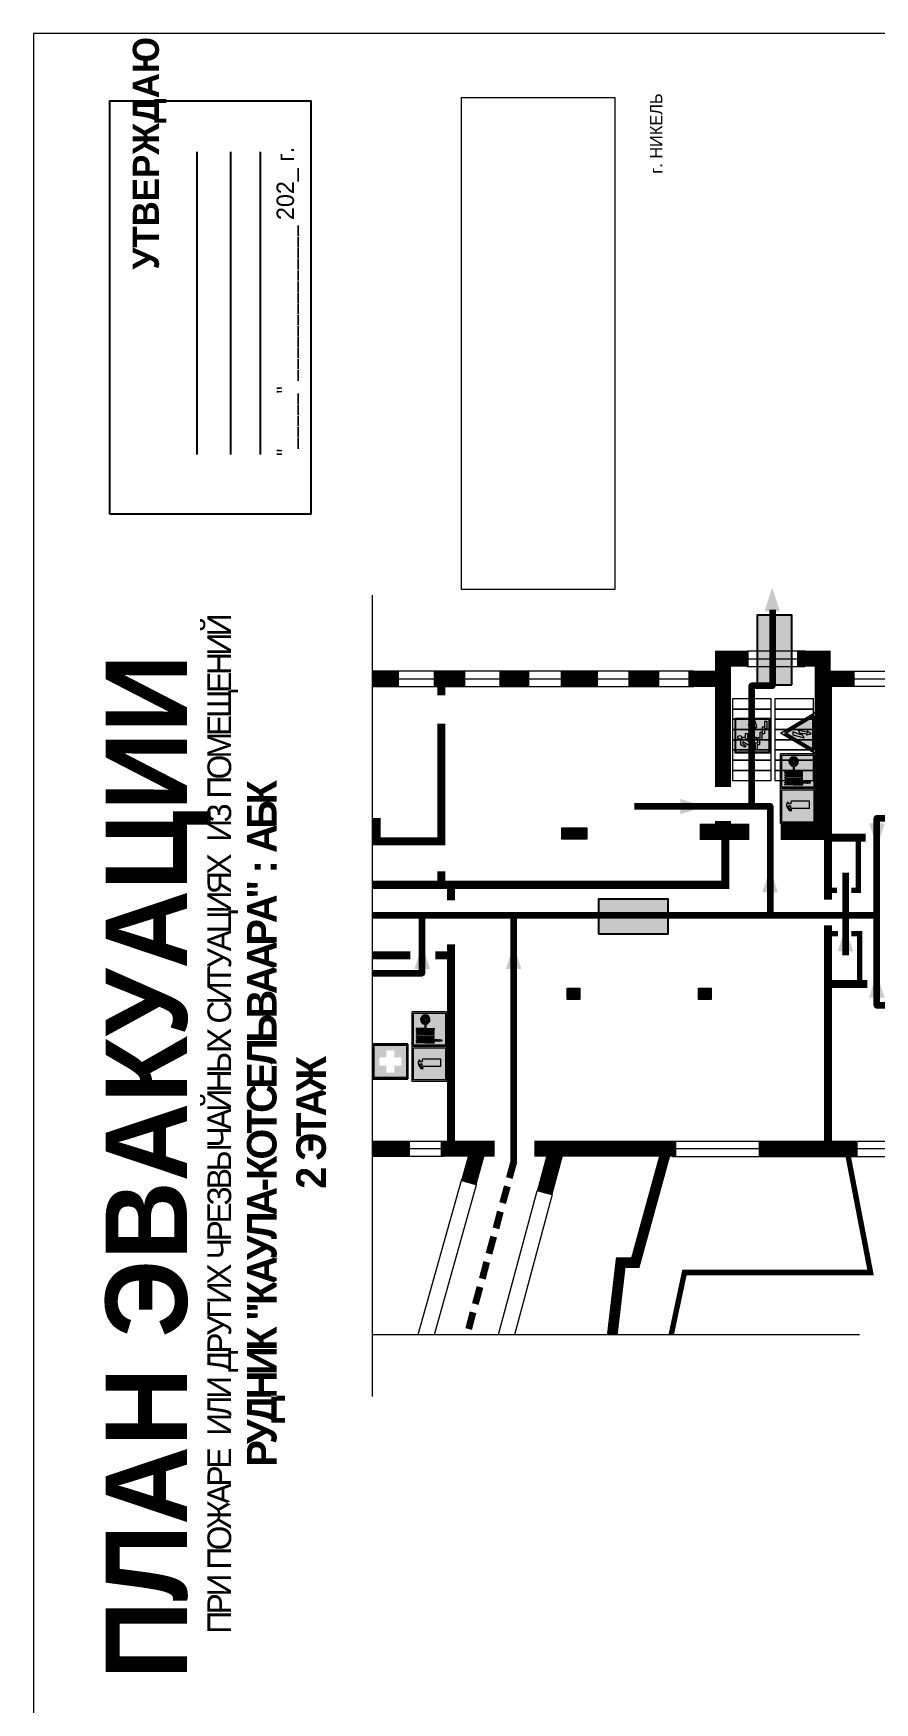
# Model space of a CAD drawing. Header units: millimetres. Extents: x 13114 to 67229, y 22859 to 38520.
# Drawn here: x 20346.7 to 20540, y 36354.6 to 36738.2 of the extents above; entities that cross this region are included whole.
import ezdxf

# ---------------------------------------------------------------- set-up
doc = ezdxf.new("R2010")
doc.units = ezdxf.units.MM
doc.linetypes.add('{ Wide Dash }', pattern=[12, 4, -2, 4, -2])
doc.layers.add('План_Штампы', color=7, linetype='Continuous')
doc.styles.add('обычный', font='arial.ttf')
picture_1 = doc.add_image_def('image1.jpg', size_in_pixel=(337, 105))

# ---------------------------------------------------------------- blocks, each defined once
blk = doc.blocks.new('A$C7B4425F7')
at = {"true_color": 0xffffff}
blk.add_hatch(color=7, dxfattribs=at).paths.add_polyline_path([(0, 0), (-16, 0), (-16, -8), (0, -8)])
h = blk.add_hatch(color=126)
h.paths.add_polyline_path([(-0.2, -0.2), (-15.8, -0.2), (-15.8, -7.8), (-0.2, -7.8)])
h.paths.add_polyline_path([(-11.76, -2.03), (-11.76, -3.66), (-11.17, -3.66, -0.568275), (-11.17, -6.18), (-12.58, -6.18), (-12.58, -2.03)], flags=16)
h.paths.add_polyline_path([(-13.33, -4.12, -0.495768), (-13.59, -6.18), (-15.03, -6.18), (-15.03, -2.03), (-13.59, -2.03, -0.487973)], flags=16)
h.paths.add_polyline_path([(-10.25, -2.03), (-9.48, -2.03), (-9.48, -6.18), (-10.25, -6.18)], flags=16)
h.paths.add_polyline_path([(-13.84, -3.69), (-14.24, -3.69), (-14.24, -3.03), (-13.9, -3.03, -0.692621)], flags=0)
h.paths.add_polyline_path([(-9.15, -2.03), (-8.4, -2.03), (-8.04, -3.07), (-7.68, -2.03), (-6.93, -2.03), (-7.64, -4.1), (-6.93, -6.18), (-7.68, -6.18), (-8.04, -5.14), (-8.4, -6.18), (-9.15, -6.18), (-8.44, -4.1)], flags=16)
h.paths.add_polyline_path([(-11.76, -4.46), (-11.42, -4.46, -0.692621), (-11.36, -5.12), (-11.76, -5.12)], flags=0)
h.paths.add_polyline_path([(-13.9, -5.2), (-14.24, -5.2), (-14.24, -4.55), (-13.84, -4.55, -0.708038)], flags=0)
edge = h.paths.add_edge_path(flags=16)
edge.add_ellipse((-5.51, -4.08), major_axis=(0, 2.05), ratio=0.586184, start_angle=0, end_angle=360)
edge = h.paths.add_edge_path(flags=0)
edge.add_ellipse((-5.51, -4.08), major_axis=(0, 1.14), ratio=0.454828, start_angle=0, end_angle=360)
h.paths.add_polyline_path([(-4.13, -4.96, 0.377264), (-3.48, -4.52, 0.0555), (-3.16, -2.03), (-1.66, -2.03), (-1.66, -4.96), (-0.96, -4.96), (-0.96, -7.01), (-1.75, -7.01), (-1.75, -6.18), (-3.3, -6.18), (-3.3, -7.02), (-4.13, -7.02)], flags=16)
h.paths.add_polyline_path([(-2.73, -2.91), (-2.28, -2.91), (-2.28, -4.96), (-3.05, -4.96, 0.079136)], flags=0)
at = {"color": 126}
blk.add_lwpolyline([(-16, -8), (0, -8), (0, 0), (-16, 0)], close=True, dxfattribs=at)
blk = doc.blocks.new('A$C32E8229D')
at = {"true_color": 0xffffff}
blk.add_hatch(color=7, dxfattribs=at).paths.add_polyline_path([(0, 0), (0, -8), (16, -8), (16, 0)])
h = blk.add_hatch(color=126)
h.paths.add_polyline_path([(0.2, -0.2), (15.8, -0.2), (15.8, -7.8), (0.2, -7.8)])
h.paths.add_polyline_path([(13.49, -2.05), (12.08, -2.05), (11.37, -2.63, 0.162397), (11.29, -2.84), (11.29, -3.63), (10.35, -3.63), (10.35, -4.05), (11.68, -4.05), (11.68, -3.48), (12.26, -4.28), (11.29, -5.1), (11.29, -6.78), (11.85, -6.78), (11.85, -5.44), (12.8, -4.64), (12.8, -5.94), (14.46, -5.94), (14.46, -5.39), (13.45, -5.39), (13.45, -3.97), (12.46, -2.59), (13.15, -2.59), (13.69, -3.34), (14.18, -3)], flags=16)
h.paths.add_polyline_path([(10.74, -1.82, 1), (11.8, -1.82, 1)], flags=16)
h.paths.add_polyline_path([(9.39, -3.59), (5.99, -3.59), (6.56, -3.03), (5.91, -3.03), (5.1, -3.83), (5.91, -4.64), (6.56, -4.64), (5.99, -4.09), (9.39, -4.09)], flags=16)
h.paths.add_polyline_path([(4.29, -1.08), (1.72, -1.08), (1.72, -6.6), (4.29, -6.6)], flags=16)
at = {"color": 126}
blk.add_lwpolyline([(16, -8), (0, -8), (0, 0), (16, 0)], close=True, dxfattribs=at)
blk = doc.blocks.new('вниз')
at = {"lineweight": 0, "true_color": 0xffffff}
h = blk.add_hatch(color=7, dxfattribs=at)
h.dxf.hatch_style = 1
h.paths.add_polyline_path([(40994.51, -4472.22), (40986.51, -4472.22), (40986.51, -4480.22), (40994.51, -4480.22)])
h.paths.add_polyline_path([(40994.31, -4472.42), (40994.31, -4480.01), (40986.71, -4480.01), (40986.71, -4472.42)], flags=16)
h.paths.add_polyline_path([(40988.43, -4473.53), (40989.43, -4473.53), (40990.19, -4473.96), (40990.19, -4474.6), (40991, -4474.6), (40991, -4475.06), (40989.73, -4475.06), (40989.73, -4474.46), (40989.3, -4475.18), (40990.17, -4475.7), (40990.17, -4477.11), (40989.63, -4477.11), (40989.63, -4476.01), (40988.94, -4475.59), (40988.94, -4476.46), (40988.94, -4476.46), (40987.47, -4476.46), (40987.26, -4476.46), (40987.26, -4475.92), (40988.4, -4475.92), (40988.4, -4475.2), (40989.1, -4473.99), (40988.66, -4473.99), (40988.24, -4474.7), (40987.86, -4474.47), (40988.41, -4473.56)], flags=0)
h.paths.add_polyline_path([(40990.55, -4473.29, -1), (40989.69, -4473.29, -1)], flags=0)
h.paths.add_polyline_path([(40988.85, -4476.89), (40988.85, -4477.43), (40990.1, -4477.43), (40990.1, -4477.99), (40991.34, -4477.99), (40991.34, -4478.54), (40992.59, -4478.54), (40992.59, -4479.09), (40993.83, -4479.09), (40993.83, -4479.52), (40992.17, -4479.52), (40992.17, -4478.97), (40990.91, -4478.97), (40990.91, -4478.41), (40989.68, -4478.41), (40989.68, -4477.86), (40988.43, -4477.86), (40988.43, -4477.31), (40987.6, -4477.31), (40987.18, -4477.31), (40987.18, -4476.89)], flags=0)
h.paths.add_polyline_path([(40991.61, -4475.33), (40993.12, -4476.2), (40992.9, -4475.27), (40993.48, -4475.6), (40993.83, -4476.88), (40992.56, -4477.22), (40991.97, -4476.88), (40992.9, -4476.61), (40991.38, -4475.74), (40991.58, -4475.39)], flags=0)
h.paths.add_polyline_path([(40990.19, -4473.96), (40989.43, -4473.53), (40988.43, -4473.53), (40988.41, -4473.56), (40987.86, -4474.47), (40988.24, -4474.7), (40988.66, -4473.99), (40989.1, -4473.99), (40988.4, -4475.2), (40988.4, -4475.92), (40987.26, -4475.92), (40987.26, -4476.46), (40987.47, -4476.46), (40988.94, -4476.46), (40988.94, -4476.27), (40988.94, -4475.59), (40989.63, -4476.01), (40989.63, -4477.11), (40990.17, -4477.11), (40990.17, -4475.7), (40989.3, -4475.18), (40989.73, -4474.46), (40989.73, -4475.06), (40991, -4475.06), (40991, -4474.6), (40990.19, -4474.6)], flags=0)
h.paths.add_polyline_path([(40990.55, -4473.29, 1), (40989.69, -4473.29, 1)], flags=0)
h.paths.add_polyline_path([(40991.61, -4475.33), (40991.58, -4475.39), (40991.38, -4475.74), (40992.9, -4476.61), (40991.97, -4476.88), (40992.56, -4477.22), (40993.83, -4476.88), (40993.48, -4475.6), (40992.9, -4475.27), (40993.12, -4476.2)], flags=0)
h.paths.add_polyline_path([(40990.1, -4477.43), (40988.85, -4477.43), (40988.85, -4476.89), (40987.18, -4476.89), (40987.18, -4477.31), (40987.6, -4477.31), (40988.43, -4477.31), (40988.43, -4477.86), (40989.68, -4477.86), (40989.68, -4478.41), (40990.91, -4478.41), (40990.91, -4478.97), (40992.17, -4478.97), (40992.17, -4479.52), (40993.83, -4479.52), (40993.83, -4479.09), (40992.59, -4479.09), (40992.59, -4478.54), (40991.34, -4478.54), (40991.34, -4477.99), (40990.1, -4477.99)], flags=0)
at = {"lineweight": 0}
h = blk.add_hatch(color=126, dxfattribs=at)
h.dxf.hatch_style = 1
h.paths.add_polyline_path([(40994.31, -4472.42), (40986.71, -4472.42), (40986.71, -4480.01), (40994.31, -4480.01)])
h.paths.add_polyline_path([(40988.43, -4473.53), (40989.43, -4473.53), (40990.19, -4473.96), (40990.19, -4474.6), (40991, -4474.6), (40991, -4475.06), (40989.73, -4475.06), (40989.73, -4474.46), (40989.3, -4475.18), (40990.17, -4475.7), (40990.17, -4477.11), (40989.63, -4477.11), (40989.63, -4476.01), (40988.94, -4475.59), (40988.94, -4476.46), (40988.94, -4476.46), (40987.47, -4476.46), (40987.26, -4476.46), (40987.26, -4475.92), (40988.4, -4475.92), (40988.4, -4475.2), (40989.1, -4473.99), (40988.66, -4473.99), (40988.24, -4474.7), (40987.86, -4474.47), (40988.41, -4473.56)], flags=16)
h.paths.add_polyline_path([(40990.55, -4473.29, -1), (40989.69, -4473.29, -1)], flags=16)
h.paths.add_polyline_path([(40988.85, -4476.89), (40988.85, -4477.43), (40990.1, -4477.43), (40990.1, -4477.99), (40991.34, -4477.99), (40991.34, -4478.54), (40992.59, -4478.54), (40992.59, -4479.09), (40993.83, -4479.09), (40993.83, -4479.52), (40992.17, -4479.52), (40992.17, -4478.97), (40990.91, -4478.97), (40990.91, -4478.41), (40989.68, -4478.41), (40989.68, -4477.86), (40988.43, -4477.86), (40988.43, -4477.31), (40987.6, -4477.31), (40987.18, -4477.31), (40987.18, -4476.89)], flags=16)
h.paths.add_polyline_path([(40991.61, -4475.33), (40993.12, -4476.2), (40992.9, -4475.27), (40993.48, -4475.6), (40993.83, -4476.88), (40992.56, -4477.22), (40991.97, -4476.88), (40992.9, -4476.61), (40991.38, -4475.74), (40991.58, -4475.39)], flags=16)
at = {"lineweight": 0, "true_color": 0xffffff}
h = blk.add_hatch(color=7, dxfattribs=at)
h.dxf.hatch_style = 1
h.paths.add_polyline_path([(40989.73, -4474.46), (40989.73, -4475.06), (40991, -4475.06), (40991, -4474.6), (40990.19, -4474.6), (40990.19, -4473.96), (40989.43, -4473.53), (40988.43, -4473.53), (40988.41, -4473.56), (40987.86, -4474.47), (40988.24, -4474.7), (40988.66, -4473.99), (40989.1, -4473.99), (40988.4, -4475.2), (40988.4, -4475.92), (40987.26, -4475.92), (40987.26, -4476.46), (40987.47, -4476.46), (40988.94, -4476.46), (40988.94, -4475.59), (40989.63, -4476.01), (40989.63, -4477.11), (40990.17, -4477.11), (40990.17, -4475.7), (40989.3, -4475.18)])
h.paths.add_polyline_path([(40989.69, -4473.29, 1), (40990.55, -4473.29, 1)])
h.paths.add_polyline_path([(40991.61, -4475.33), (40991.58, -4475.39), (40991.38, -4475.74), (40992.9, -4476.61), (40991.97, -4476.88), (40992.56, -4477.22), (40993.83, -4476.88), (40993.48, -4475.6), (40992.9, -4475.27), (40993.12, -4476.2)])
h.paths.add_polyline_path([(40990.1, -4477.43), (40988.85, -4477.43), (40988.85, -4476.89), (40987.18, -4476.89), (40987.18, -4477.31), (40987.6, -4477.31), (40988.43, -4477.31), (40988.43, -4477.86), (40989.68, -4477.86), (40989.68, -4478.41), (40990.91, -4478.41), (40990.91, -4478.97), (40992.17, -4478.97), (40992.17, -4479.52), (40993.83, -4479.52), (40993.83, -4479.09), (40992.59, -4479.09), (40992.59, -4478.54), (40991.34, -4478.54), (40991.34, -4477.99), (40990.1, -4477.99)])
at = {"color": 126, "lineweight": 0}
for points in [[(40986.51, -4472.22), (40994.51, -4472.22), (40994.51, -4480.22), (40986.51, -4480.22)], [(40986.71, -4472.42), (40994.31, -4472.42), (40994.31, -4480.01), (40986.71, -4480.01)]]:
    blk.add_lwpolyline(points, close=True, dxfattribs=at)
for points in [[(40987.47, -4476.46), (40987.26, -4476.46), (40987.26, -4475.92), (40988.4, -4475.92), (40988.4, -4475.2), (40989.1, -4473.99), (40988.66, -4473.99), (40988.24, -4474.7), (40987.86, -4474.47), (40988.41, -4473.56), (40988.43, -4473.53), (40989.43, -4473.53), (40990.19, -4473.96), (40990.19, -4474.6), (40991, -4474.6), (40991, -4475.06), (40989.73, -4475.06), (40989.73, -4474.46), (40989.3, -4475.18), (40990.17, -4475.7), (40990.17, -4477.11), (40989.63, -4477.11), (40989.63, -4476.01), (40988.94, -4475.59), (40988.94, -4476.46)], [(40987.47, -4476.46), (40988.94, -4476.46), (40988.94, -4476.27)], [(40991.58, -4475.39), (40991.38, -4475.74), (40992.9, -4476.61), (40991.97, -4476.88), (40992.56, -4477.22), (40993.83, -4476.88), (40993.48, -4475.6), (40992.9, -4475.27), (40993.12, -4476.2), (40991.61, -4475.33), (40991.58, -4475.39)], [(40987.6, -4477.31), (40987.18, -4477.31), (40987.18, -4476.89), (40988.85, -4476.89), (40988.85, -4477.43), (40990.1, -4477.43), (40990.1, -4477.99), (40991.34, -4477.99), (40991.34, -4478.54), (40992.59, -4478.54), (40992.59, -4479.09), (40993.83, -4479.09), (40993.83, -4479.52), (40992.17, -4479.52), (40992.17, -4478.97), (40990.91, -4478.97), (40990.91, -4478.41), (40989.68, -4478.41), (40989.68, -4477.86), (40988.43, -4477.86), (40988.43, -4477.31), (40987.6, -4477.31)]]:
    blk.add_lwpolyline(points, dxfattribs=at)
blk.add_circle((40990.12, -4473.29), 0.432, dxfattribs=at)
blk = doc.blocks.new('A$C3AD82952')
at = {"true_color": 0xf5f5ff}
h = blk.add_hatch(color=7, dxfattribs=at)
h.dxf.hatch_style = 1
h.paths.add_polyline_path([(8.21, 8.73, 0.414214), (7.89, 9.05), (7.22, 9.05), (7.22, 9.92), (7.59, 9.92, 1), (7.57, 10.36), (7.22, 10.36), (7.22, 10.6), (6.43, 10.6), (6.43, 10.36), (6.01, 10.36), (4.74, 9.59), (4.74, 8.69), (4.98, 8.73), (4.98, 9.26), (6.12, 9.91), (6.43, 9.91), (6.43, 9.05), (5.76, 9.05, 0.414214), (5.44, 8.73), (5.44, 2.2), (8.21, 2.2)], flags=0)
h.paths.add_polyline_path([(12.8, 12.8), (0, 12.8), (0, 0), (12.8, 0)])
h.paths.add_polyline_path([(0.51, 12.29), (12.29, 12.29), (12.29, 0.51), (0.51, 0.51)], flags=16)
h.paths.add_polyline_path([(4.74, 9.59), (6.01, 10.36), (6.43, 10.36), (6.43, 10.6), (7.22, 10.6), (7.22, 10.36), (7.59, 10.36, -0.94586), (7.59, 9.92), (7.22, 9.92), (7.22, 9.05), (7.89, 9.05, -0.414214), (8.21, 8.73), (8.21, 2.2), (5.44, 2.2), (5.44, 8.73, -0.414214), (5.76, 9.05), (6.43, 9.05), (6.43, 9.91), (6.12, 9.91), (4.98, 9.26), (4.98, 8.73), (4.74, 8.69)], flags=0)
h = blk.add_hatch(color=242)
h.dxf.hatch_style = 1
h.paths.add_polyline_path([(12.29, 12.29), (0.51, 12.29), (0.51, 0.51), (12.29, 0.51)])
h.paths.add_polyline_path([(4.74, 8.69), (4.74, 9.59), (6.01, 10.36), (6.43, 10.36), (6.43, 10.6), (7.22, 10.6), (7.22, 10.36), (7.59, 10.36, -0.94586), (7.59, 9.92), (7.22, 9.92), (7.22, 9.05), (7.89, 9.05, -0.414214), (8.21, 8.73), (8.21, 2.2), (5.44, 2.2), (5.44, 8.73, -0.414214), (5.76, 9.05), (6.43, 9.05), (6.43, 9.91), (6.12, 9.91), (4.98, 9.26), (4.98, 8.73)], flags=16)
h = blk.add_hatch(color=7, dxfattribs=at)
h.dxf.hatch_style = 1
h.paths.add_polyline_path([(8.21, 8.73, 0.414214), (7.89, 9.05), (7.22, 9.05), (7.22, 9.92), (7.59, 9.92, 1), (7.57, 10.36), (7.22, 10.36), (7.22, 10.6), (6.43, 10.6), (6.43, 10.36), (6.01, 10.36), (4.74, 9.59), (4.74, 8.69), (4.98, 8.73), (4.98, 9.26), (6.12, 9.91), (6.43, 9.91), (6.43, 9.05), (5.76, 9.05, 0.414214), (5.44, 8.73), (5.44, 2.2), (8.21, 2.2)])
at = {"color": 242, "lineweight": 5}
for p, q in [((0, 0), (0, 12.8)), ((0, 12.8), (12.8, 12.8)), ((12.8, 0), (12.8, 12.8)), ((6.01, 10.36), (4.74, 9.59)), ((4.74, 9.59), (4.74, 8.69)), ((4.74, 8.69), (4.98, 8.73)), ((4.98, 9.26), (6.12, 9.91)), ((4.98, 8.73), (4.98, 9.26)), ((5.44, 2.2), (5.44, 8.73)), ((5.76, 9.05), (6.43, 9.05)), ((6.01, 10.36), (6.43, 10.36)), ((6.12, 9.91), (6.43, 9.91)), ((7.22, 10.6), (6.43, 10.6)), ((6.43, 10.6), (6.43, 10.36)), ((6.43, 9.91), (6.43, 9.05)), ((7.22, 10.36), (7.22, 10.6)), ((7.59, 10.36), (7.22, 10.36)), ((7.22, 9.05), (7.22, 9.92)), ((7.59, 9.92), (7.22, 9.92)), ((7.89, 9.05), (7.22, 9.05)), ((8.21, 2.2), (8.21, 8.73)), ((0, 0), (12.8, 0)), ((5.44, 2.2), (8.21, 2.2))]:
    blk.add_line(p, q, dxfattribs=at)
blk.add_lwpolyline([(0.51, 12.29), (12.29, 12.29), (12.29, 0.51), (0.51, 0.51)], close=True, dxfattribs=at)
for centre, radius, start, end in [((5.76, 8.73), 0.32, 90, 180), ((7.58, 10.14), 0.223, 273.18746, 86.81254), ((7.89, 8.73), 0.32, 0, 90)]:
    blk.add_arc(centre, radius, start, end, dxfattribs=at)
blk = doc.blocks.new('A$C18900ED3')
h = blk.add_hatch(color=126)
h.paths.add_polyline_path([(-0.18, -0.18), (-7.02, -0.18), (-7.02, -7.02), (-0.18, -7.02)])
h.paths.add_polyline_path([(-5.89, -4.46), (-5.89, -2.77), (-4.46, -2.77), (-4.46, -1.31), (-2.77, -1.31), (-2.77, -2.77), (-1.33, -2.77), (-1.33, -4.46), (-2.77, -4.46), (-2.77, -5.89), (-4.46, -5.89), (-4.46, -4.46)], flags=16)
at = {"color": 126}
for p, q in [((-7.2, 0), (-7.2, -7.2)), ((0, 0), (-7.2, 0)), ((0, -7.2), (0, 0)), ((-7.02, -7.02), (-7.02, -0.18)), ((-7.02, -0.18), (-0.18, -0.18)), ((-0.18, -0.18), (-0.18, -7.02)), ((-7.2, -7.2), (0, -7.2)), ((-0.18, -7.02), (-7.02, -7.02))]:
    blk.add_line(p, q, dxfattribs=at)
blk = doc.blocks.new('A$C37112FD5')
at = {"true_color": 0xf5f5ff}
h = blk.add_hatch(color=7, dxfattribs=at)
h.dxf.hatch_style = 1
h.paths.add_polyline_path([(12.8, -7.4), (0, -7.4), (0, -20.2), (12.8, -20.2)])
h.paths.add_polyline_path([(12.29, -7.91), (12.29, -19.69), (0.51, -19.69), (0.51, -7.91)], flags=16)
h.paths.add_polyline_path([(4.98, -9.04, -0.42597), (5.17, -9.22), (5.17, -12.25), (5.17, -15.29, -0.432244), (4.98, -15.47), (4.83, -15.47, -0.42597), (4.64, -15.29), (4.64, -12.25), (4.64, -9.22, -0.432244), (4.83, -9.04)], flags=0)
h.paths.add_polyline_path([(4.28, -9.22), (4.28, -12.25), (4.28, -15.29, -0.432244), (4.09, -15.47), (3.94, -15.47, -0.42597), (3.75, -15.29), (3.75, -12.25), (3.75, -9.22, -0.432244), (3.94, -9.04), (4.09, -9.04, -0.42597)], flags=0)
h.paths.add_polyline_path([(5.72, -9.04), (5.87, -9.04, -0.42597), (6.06, -9.22), (6.06, -12.25), (6.06, -15.29, -0.432244), (5.87, -15.47), (5.72, -15.47, -0.42597), (5.53, -15.29), (5.53, -12.25), (5.53, -9.22, -0.432244)], flags=0)
h.paths.add_polyline_path([(6.42, -8.9), (6.5, -8.9, -0.42597), (6.69, -9.08), (6.69, -12.03), (8.21, -12.03, -15.824349), (8.21, -12.47), (6.69, -12.47), (6.69, -15.42, -0.432244), (6.5, -15.6), (6.42, -15.6)], flags=0)
h.paths.add_polyline_path([(3.39, -9.22), (3.39, -12.25), (3.39, -15.29, -0.432244), (3.2, -15.47), (3.05, -15.47, -0.42597), (2.85, -15.29), (2.85, -12.25), (2.85, -9.22, -0.432244), (3.05, -9.04), (3.2, -9.04, -0.42597)], flags=0)
h.paths.add_polyline_path([(2.5, -9.22), (2.5, -16.71), (1.96, -16.71), (1.96, -9.22, -0.432244), (2.15, -9.04), (2.31, -9.04, -0.42597)], flags=0)
h.paths.add_polyline_path([(1.61, -8.9), (1.61, -15.6), (1.57, -15.6, -0.42597), (1.37, -15.42), (1.37, -12.03), (1.37, -9.09, -0.432244), (1.57, -8.9)], flags=0)
h.paths.add_polyline_path([(9.76, -10.81), (9.76, -12.03), (8.49, -12.03, -0.336371)], flags=0)
h.paths.add_polyline_path([(8.49, -12.47), (9.76, -12.47), (9.76, -13.7, -0.336371)], flags=0)
h.paths.add_polyline_path([(10.11, -10.81, -0.336371), (11.38, -12.03), (10.11, -12.03)], flags=0)
h.paths.add_polyline_path([(10.11, -12.47), (11.38, -12.47, -0.336371), (10.11, -13.7)], flags=0)
h.paths.add_polyline_path([(2.5, -16.84), (2.5, -17.05), (1.97, -17.05), (1.97, -16.84)], flags=0)
h.paths.add_polyline_path([(2.5, -17.24, -0.033778), (2.24, -18.6, -0.033778), (1.97, -17.24)], flags=0)
h = blk.add_hatch(color=242)
h.dxf.hatch_style = 1
h.paths.add_polyline_path([(12.29, -7.91), (0.51, -7.91), (0.51, -19.69), (12.29, -19.69)])
h.paths.add_polyline_path([(6.42, -15.6), (6.42, -8.9), (6.5, -8.9, -0.42597), (6.69, -9.08), (6.69, -12.03), (8.21, -12.03, -15.824349), (8.21, -12.47), (6.69, -12.47), (6.69, -15.42, -0.432244), (6.5, -15.6)], flags=16)
h.paths.add_polyline_path([(5.87, -15.47), (5.72, -15.47, -0.42597), (5.53, -15.29), (5.53, -12.25), (5.53, -9.22, -0.432244), (5.72, -9.04), (5.87, -9.04, -0.42597), (6.06, -9.22), (6.06, -12.25), (6.06, -15.29, -0.432244)], flags=16)
h.paths.add_polyline_path([(4.98, -15.47), (4.83, -15.47, -0.42597), (4.64, -15.29), (4.64, -12.25), (4.64, -9.22, -0.432244), (4.83, -9.04), (4.98, -9.04, -0.42597), (5.17, -9.22), (5.17, -12.25), (5.17, -15.29, -0.432244)], flags=16)
h.paths.add_polyline_path([(4.09, -15.47), (3.94, -15.47, -0.42597), (3.75, -15.29), (3.75, -12.25), (3.75, -9.22, -0.432244), (3.94, -9.04), (4.09, -9.04, -0.42597), (4.28, -9.22), (4.28, -12.25), (4.28, -15.29, -0.432244)], flags=16)
h.paths.add_polyline_path([(3.2, -15.47), (3.05, -15.47, -0.42597), (2.85, -15.29), (2.85, -12.25), (2.85, -9.22, -0.432244), (3.05, -9.04), (3.2, -9.04, -0.42597), (3.39, -9.22), (3.39, -12.25), (3.39, -15.29, -0.432244)], flags=16)
h.paths.add_polyline_path([(2.5, -17.05), (1.97, -17.05), (1.97, -16.84), (2.5, -16.84)], flags=16)
h.paths.add_polyline_path([(2.5, -17.24, -0.033778), (2.24, -18.6, -0.033778), (1.97, -17.24)], flags=16)
h.paths.add_polyline_path([(2.5, -16.71), (1.96, -16.71), (1.96, -9.22, -0.432244), (2.15, -9.04), (2.31, -9.04, -0.42597), (2.5, -9.22)], flags=16)
h.paths.add_polyline_path([(1.61, -15.6), (1.57, -15.6, -0.42597), (1.37, -15.42), (1.37, -12.03), (1.37, -9.09, -0.432244), (1.57, -8.9), (1.61, -8.9)], flags=16)
h.paths.add_polyline_path([(8.49, -12.47), (9.76, -12.47), (9.76, -13.7, -0.336371)], flags=0)
h.paths.add_polyline_path([(10.11, -13.7), (10.11, -12.47), (11.38, -12.47, -0.336371)], flags=0)
h.paths.add_polyline_path([(8.49, -12.03, -0.336371), (9.76, -10.81), (9.76, -12.03)], flags=0)
h.paths.add_polyline_path([(10.11, -12.03), (10.11, -10.81, -0.336371), (11.38, -12.03)], flags=0)
h = blk.add_hatch(color=7, dxfattribs=at)
h.dxf.hatch_style = 1
h.paths.add_polyline_path([(1.61, -8.9), (1.57, -8.9, 0.432244), (1.37, -9.09), (1.37, -12.03), (1.37, -15.42, 0.42597), (1.57, -15.6), (1.61, -15.6)])
h.paths.add_polyline_path([(2.5, -9.22, 0.42597), (2.31, -9.04), (2.15, -9.04, 0.432244), (1.96, -9.22), (1.96, -16.71), (2.5, -16.71)])
h.paths.add_polyline_path([(2.5, -16.84), (1.97, -16.84), (1.97, -17.05), (2.5, -17.05)])
h.paths.add_polyline_path([(2.5, -17.24), (1.97, -17.24, 0.033778), (2.24, -18.6, 0.033778)])
h.paths.add_polyline_path([(3.39, -12.25), (3.39, -9.22, 0.42597), (3.2, -9.04), (3.05, -9.04, 0.432244), (2.85, -9.22), (2.85, -12.25), (2.85, -15.29, 0.42597), (3.05, -15.47), (3.2, -15.47, 0.432244), (3.39, -15.29)])
h.paths.add_polyline_path([(4.28, -12.25), (4.28, -9.22, 0.42597), (4.09, -9.04), (3.94, -9.04, 0.432244), (3.75, -9.22), (3.75, -12.25), (3.75, -15.29, 0.42597), (3.94, -15.47), (4.09, -15.47, 0.432244), (4.28, -15.29)])
h.paths.add_polyline_path([(5.17, -12.25), (5.17, -9.22, 0.42597), (4.98, -9.04), (4.83, -9.04, 0.432244), (4.64, -9.22), (4.64, -12.25), (4.64, -15.29, 0.42597), (4.83, -15.47), (4.98, -15.47, 0.432244), (5.17, -15.29)])
h.paths.add_polyline_path([(6.06, -12.25), (6.06, -9.22, 0.42597), (5.87, -9.04), (5.72, -9.04, 0.432244), (5.53, -9.22), (5.53, -12.25), (5.53, -15.29, 0.42597), (5.72, -15.47), (5.87, -15.47, 0.432244), (6.06, -15.29)])
h.paths.add_polyline_path([(6.69, -12.47), (8.21, -12.47, 15.824349), (8.21, -12.03), (6.69, -12.03), (6.69, -9.08, 0.42597), (6.5, -8.9), (6.42, -8.9), (6.42, -15.6), (6.5, -15.6, 0.432244), (6.69, -15.42)])
h.paths.add_polyline_path([(8.49, -12.47), (9.76, -12.47), (9.76, -13.7, -0.336371)], flags=16)
h.paths.add_polyline_path([(8.49, -12.03, -0.336371), (9.76, -10.81), (9.76, -12.03)], flags=16)
h.paths.add_polyline_path([(10.11, -12.47), (11.38, -12.47, -0.336371), (10.11, -13.7)], flags=16)
h.paths.add_polyline_path([(10.11, -12.03), (10.11, -10.81, -0.336371), (11.38, -12.03)], flags=16)
h = blk.add_hatch(color=242)
h.dxf.hatch_style = 1
h.paths.add_polyline_path([(9.76, -10.81, 0.336371), (8.49, -12.03), (9.76, -12.03)])
h.paths.add_polyline_path([(10.11, -10.81), (10.11, -12.03), (11.38, -12.03, 0.336371)])
h.paths.add_polyline_path([(11.38, -12.47), (10.11, -12.47), (10.11, -13.7, 0.336371)])
h.paths.add_polyline_path([(9.76, -12.47), (8.49, -12.47, 0.336371), (9.76, -13.7)])
at = {"color": 242, "lineweight": 5}
for p, q in [((0, -20.2), (0, -7.4)), ((0, -7.4), (12.8, -7.4)), ((1.37, -12.03), (1.37, -9.08)), ((1.37, -12.03), (1.37, -15.42)), ((1.57, -8.9), (1.61, -8.9)), ((1.61, -8.9), (1.61, -15.6)), ((1.96, -16.71), (1.96, -9.22)), ((2.15, -9.04), (2.31, -9.04)), ((2.5, -16.71), (2.5, -9.22)), ((2.85, -12.25), (2.85, -9.22)), ((2.85, -12.25), (2.85, -15.29)), ((3.05, -9.04), (3.2, -9.04)), ((3.39, -12.25), (3.39, -9.22)), ((3.39, -12.25), (3.39, -15.29)), ((3.75, -12.25), (3.75, -9.22)), ((3.75, -12.25), (3.75, -15.29)), ((3.94, -9.04), (4.09, -9.04)), ((4.28, -12.25), (4.28, -9.22)), ((4.28, -12.25), (4.28, -15.29)), ((4.64, -12.25), (4.64, -9.22)), ((4.64, -12.25), (4.64, -15.29)), ((4.83, -9.04), (4.98, -9.04)), ((5.17, -12.25), (5.17, -9.22)), ((5.17, -12.25), (5.17, -15.29)), ((5.53, -12.25), (5.53, -9.22)), ((5.53, -12.25), (5.53, -15.29)), ((5.72, -9.04), (5.87, -9.04)), ((6.06, -12.25), (6.06, -9.22)), ((6.06, -12.25), (6.06, -15.29)), ((6.42, -8.9), (6.42, -15.6)), ((6.5, -8.9), (6.42, -8.9)), ((6.69, -12.03), (6.69, -9.08)), ((8.21, -12.03), (6.69, -12.03)), ((9.76, -12.03), (8.49, -12.03)), ((9.76, -10.81), (9.76, -12.03)), ((10.11, -10.81), (10.11, -12.03)), ((11.38, -12.03), (10.11, -12.03)), ((12.8, -20.2), (12.8, -7.4)), ((1.57, -15.6), (1.61, -15.6)), ((1.96, -16.71), (2.5, -16.71)), ((1.97, -16.84), (2.5, -16.84)), ((1.97, -17.05), (1.97, -16.84)), ((2.5, -17.05), (1.97, -17.05)), ((1.97, -17.24), (2.5, -17.24)), ((2.5, -16.84), (2.5, -17.05)), ((3.05, -15.47), (3.2, -15.47)), ((3.94, -15.47), (4.09, -15.47)), ((4.83, -15.47), (4.98, -15.47)), ((5.72, -15.47), (5.87, -15.47)), ((6.42, -15.6), (6.5, -15.6)), ((8.21, -12.47), (6.69, -12.47)), ((6.69, -12.47), (6.69, -15.42)), ((9.76, -12.47), (8.49, -12.47)), ((9.76, -12.47), (9.76, -13.7)), ((11.38, -12.47), (10.11, -12.47)), ((10.11, -12.47), (10.11, -13.7)), ((0, -20.2), (12.8, -20.2))]:
    blk.add_line(p, q, dxfattribs=at)
blk.add_lwpolyline([(0.51, -7.91), (12.29, -7.91), (12.29, -19.69), (0.51, -19.69)], close=True, dxfattribs=at)
for centre, radius, start, end in [((1.56, -9.09), 0.182, 87.10267, 180.60715), ((2.15, -9.22), 0.182, 87.10267, 180.60715), ((2.32, -9.22), 0.182, 359.39285, 92.89733), ((3.04, -9.22), 0.182, 87.10267, 180.60715), ((3.21, -9.22), 0.182, 359.39285, 92.89733), ((3.93, -9.22), 0.182, 87.10267, 180.60715), ((4.1, -9.22), 0.182, 359.39285, 92.89733), ((4.82, -9.22), 0.182, 87.10267, 180.60715), ((4.99, -9.22), 0.182, 359.39285, 92.89733), ((5.71, -9.22), 0.182, 87.10267, 180.60715), ((5.88, -9.22), 0.182, 359.39285, 92.89733), ((6.51, -9.09), 0.182, 359.39285, 92.89733), ((9.93, -12.25), 1.74, 187.23185, 172.76815), ((9.93, -12.25), 1.46, 96.99266, 171.35851), ((9.93, -12.25), 1.46, 8.64149, 83.00734), ((1.56, -15.42), 0.182, 179.39285, 272.89733), ((12.17, -15.98), 10.27, 187.04098, 194.7793), ((-7.7, -15.98), 10.27, 345.2207, 352.95902), ((3.04, -15.29), 0.182, 179.39285, 272.89733), ((3.21, -15.29), 0.182, 267.10267, 0.60715), ((3.93, -15.29), 0.182, 179.39285, 272.89733), ((4.1, -15.29), 0.182, 267.10267, 0.60715), ((4.82, -15.29), 0.182, 179.39285, 272.89733), ((4.99, -15.29), 0.182, 267.10267, 0.60715), ((5.71, -15.29), 0.182, 179.39285, 272.89733), ((5.88, -15.29), 0.182, 267.10267, 0.60715), ((6.51, -15.42), 0.182, 267.10267, 0.60715), ((9.93, -12.25), 1.46, 188.64149, 263.00734), ((9.93, -12.25), 1.46, 276.99266, 351.35851)]:
    blk.add_arc(centre, radius, start, end, dxfattribs=at)
blk = doc.blocks.new('A$C3E6D3DDE')
at = {"lineweight": 5}
h = blk.add_hatch(color=40, dxfattribs=at)
h.paths.add_polyline_path([(24.1, 1.45), (16.46, -11.35), (31.74, -11.35)])
h.paths.add_polyline_path([(24.09, -0.46), (30.03, -10.41), (18.14, -10.41)], flags=16)
h.paths.add_polyline_path([(24.54, -3.08), (23.41, -6.02), (25.13, -5.01), (24.33, -8.5), (24.82, -8.27), (23.79, -9.86), (23.4, -8.04), (23.8, -8.43), (24.04, -6.29), (22.39, -7.25), (23.44, -3.08)], flags=0)
h = blk.add_hatch(color=256, dxfattribs=at)
h.paths.add_polyline_path([(24.37, 0.03, 0.567511), (23.82, 0.03), (17.59, -10.4, 0.582454), (17.86, -10.88), (30.32, -10.88, 0.582149), (30.6, -10.4)])
h.paths.add_polyline_path([(24.09, -0.46), (18.14, -10.41), (30.03, -10.41)], flags=16)
h.paths.add_polyline_path([(24.54, -3.08), (23.41, -6.02), (25.13, -5.01), (24.33, -8.5), (24.82, -8.27), (23.79, -9.86), (23.4, -8.04), (23.8, -8.43), (24.04, -6.29), (22.39, -7.25), (23.44, -3.08)], flags=0)
h = blk.add_hatch(color=40, dxfattribs=at)
h.paths.add_polyline_path([(24.09, -0.46), (18.14, -10.41), (30.03, -10.41)])
h.paths.add_polyline_path([(24.82, -8.27), (23.79, -9.86), (23.4, -8.04), (23.8, -8.43), (24.04, -6.29), (22.39, -7.25), (23.44, -3.08), (24.54, -3.08), (23.41, -6.02), (25.13, -5.01), (24.33, -8.5)], flags=16)
at = {"color": 40, "lineweight": 5}
for p, q in [((16.46, -11.35), (24.1, 1.45)), ((24.1, 1.45), (31.74, -11.35))]:
    blk.add_line(p, q, dxfattribs=at)
at = {"lineweight": 5}
for p, q in [((17.59, -10.4), (23.82, 0.03)), ((24.37, 0.03), (30.6, -10.4)), ((18.14, -10.41), (24.09, -0.46)), ((23.44, -3.08), (22.39, -7.25)), ((23.41, -6.02), (24.54, -3.08)), ((25.13, -5.01), (23.41, -6.02)), ((24.54, -3.08), (23.44, -3.08)), ((24.09, -0.46), (30.03, -10.41)), ((24.33, -8.5), (25.13, -5.01)), ((17.86, -10.88), (30.32, -10.88)), ((18.14, -10.41), (30.03, -10.41)), ((22.39, -7.25), (24.04, -6.29)), ((23.8, -8.43), (23.4, -8.04)), ((23.4, -8.04), (23.79, -9.86)), ((23.79, -9.86), (24.82, -8.27)), ((24.04, -6.29), (23.8, -8.43)), ((24.82, -8.27), (24.33, -8.5))]:
    blk.add_line(p, q, dxfattribs=at)
at = {"color": 50, "lineweight": 5}
blk.add_line((31.74, -11.35), (16.46, -11.35), dxfattribs=at)

msp = doc.modelspace()

# ---------------------------------------------------------------- hatches: boundary and pattern name
at = {"lineweight": 0}
h = msp.add_hatch(color=256, dxfattribs=at)
h.dxf.hatch_style = 1
h.paths.add_polyline_path([(20471.01, 36555.65), (20468.13, 36555.65), (20468.13, 36553.05), (20471.01, 36553.05)])
h = msp.add_hatch(color=256, dxfattribs=at)
h.dxf.hatch_style = 1
h.paths.add_polyline_path([(20473.88, 36555.65), (20471.01, 36555.65), (20471.01, 36553.05), (20473.88, 36553.05)])
h = msp.add_hatch(color=256, dxfattribs=at)
h.dxf.hatch_style = 1
h.paths.add_polyline_path([(20472.23, 36518.8), (20469.36, 36518.8), (20469.36, 36516.2), (20472.23, 36516.2)])
h = msp.add_hatch(color=256, dxfattribs=at)
h.dxf.hatch_style = 1
h.paths.add_polyline_path([(20502.41, 36518.8), (20499.54, 36518.8), (20499.54, 36516.2), (20502.41, 36516.2)])

# ---------------------------------------------------------------- linework, layer by layer
at = {"color": 5, "lineweight": 0}
msp.add_lwpolyline([(20346.69, 36343.23), (20946.69, 36343.23), (20946.69, 36738.23), (20346.69, 36738.23)], close=True, dxfattribs=at)
msp.add_lwpolyline([(20364.28, 36627.74), (20364.28, 36722.75), (20410.48, 36722.75), (20410.48, 36627.74)], close=True)
for points in [[(20384.33, 36641.49), (20384.33, 36711.02)], [(20392.09, 36641.49), (20392.09, 36711.02)], [(20398.88, 36641.49), (20398.88, 36711.02)]]:
    msp.add_lwpolyline(points)
at = {"lineweight": 0}
for points in [[(20424.62, 36425.01), (20424.62, 36609.13)], [(20510.82, 36596.33), (20524.13, 36596.33)], [(20424.62, 36591.73), (20498.46, 36591.73)], [(20510.67, 36592.74), (20523.99, 36592.74)], [(20511.09, 36594.53), (20524.41, 36594.53)], [(20535.26, 36591.68), (20740.47, 36591.68)], [(20424.62, 36589.92), (20498.54, 36589.92)], [(20424.62, 36588.11), (20498.45, 36588.11)], [(20535.24, 36588.21), (20740.46, 36588.21)], [(20535.46, 36589.92), (20740.67, 36589.92)], [(20424.62, 36483.69), (20440.96, 36483.69)], [(20424.62, 36481.95), (20441.18, 36481.95)], [(20494.27, 36483.67), (20737.47, 36483.67)], [(20494.45, 36481.95), (20737.65, 36481.95)], [(20424.62, 36480.18), (20440.95, 36480.18)], [(20493.53, 36480.16), (20736.73, 36480.16)], [(20435.13, 36439.21), (20445.12, 36474.9)], [(20438.89, 36439.21), (20448.61, 36473.9)], [(20453.55, 36439.21), (20462.46, 36472.26)], [(20457.31, 36439.21), (20466, 36471.46)], [(20424.62, 36439.21), (20536.5, 36439.21)]]:
    msp.add_lwpolyline(points, dxfattribs=at)
at = {"color": 126, "lineweight": 100, "true_color": 0x008754}
for points in [[(20516.57, 36605.74), (20516.57, 36588.29), (20511.74, 36588.29), (20511.74, 36560.62)], [(20424.62, 36535.61), (20540.55, 36535.61), (20540.55, 36557.9), (20733.67, 36557.9), (20733.67, 36514.86), (20540.55, 36514.86), (20540.55, 36535.61)], [(20484.86, 36560.62), (20516.04, 36560.62), (20516.04, 36535.61)], [(20533.28, 36545.36), (20533.28, 36526.42)], [(20424.62, 36522.26), (20436.05, 36522.26), (20436.05, 36535.61)], [(20457.1, 36479.04), (20457.1, 36535.61)], [(20436.05, 36522.26), (20436.05, 36522.26)]]:
    msp.add_lwpolyline(points, dxfattribs=at)
at = {"lineweight": 0}
for points, const_width in [([(20497.2, 36589.92), (20505.18, 36589.92), (20505.18, 36565.01), (20505.18, 36594.53), (20511.09, 36594.53)], 3.71), ([(20522.14, 36594.53), (20528.05, 36594.53), (20528.05, 36554.73), (20518.42, 36554.73)], 3.71), ([(20424.62, 36589.92), (20430.73, 36589.92)], 3.71), ([(20438.67, 36589.92), (20445.97, 36589.92)], 3.71), ([(20453.76, 36589.92), (20460.65, 36589.92)], 3.71), ([(20467.87, 36589.92), (20476.41, 36589.92)], 3.71), ([(20483.41, 36589.92), (20490.52, 36589.92)], 3.71), ([(20528.05, 36589.92), (20535.46, 36589.92)], 3.71), ([(20440.44, 36586.1), (20440.44, 36589.54)], 1.85), ([(20529.27, 36588.66), (20529.27, 36539.13)], 1.85), ([(20425.55, 36557.95), (20425.55, 36552.58), (20440.44, 36552.58), (20440.44, 36551.67), (20440.44, 36579.64)], 1.85), ([(20505.18, 36554.73), (20505.18, 36557.25)], 3.71), ([(20424.62, 36542.57), (20505.69, 36542.57), (20505.69, 36554.78)], 1.85), ([(20511.2, 36554.73), (20499.82, 36554.73)], 3.71), ([(20529.27, 36553.38), (20537.95, 36553.38)], 1.85), ([(20536.24, 36553.38), (20536.24, 36541.32), (20534.65, 36541.32)], 1.24), ([(20440.44, 36542.57), (20440.44, 36545.68)], 1.85), ([(20442.63, 36539.03), (20442.63, 36542.19)], 1.85), ([(20529.27, 36541.32), (20531.34, 36541.32)], 1.24), ([(20529.27, 36533.26), (20529.27, 36482.13)], 1.85), ([(20529.27, 36531.37), (20531.58, 36531.37)], 1.24), ([(20534.64, 36531.37), (20536.6, 36531.37), (20536.6, 36519.78)], 1.24), ([(20424.62, 36526.36), (20433.28, 36526.36)], 1.85), ([(20439.09, 36526.36), (20442.63, 36526.36), (20442.63, 36528.92)], 1.85), ([(20442.63, 36526.36), (20442.63, 36482.12)], 1.85), ([(20529.27, 36519.78), (20538.33, 36519.78)], 1.85), ([(20424.62, 36481.95), (20433.21, 36481.95)], 3.71), ([(20440.32, 36481.95), (20452.73, 36481.95)], 3.71), ([(20448.93, 36481.95), (20446.71, 36474)], 3.71), ([(20461.81, 36481.95), (20494.45, 36481.95)], 3.71), ([(20464.15, 36471.68), (20466.92, 36481.95)], 3.71), ([(20479.73, 36439.21), (20481.66, 36455.72), (20485.01, 36455.72), (20492.23, 36481.95)], 2.47), ([(20533.59, 36481.95), (20539.07, 36453.48), (20496.31, 36453.48), (20493.27, 36439.21)], 1.24), ([(20513.37, 36481.95), (20536.14, 36481.95)], 3.71)]:
    msp.add_lwpolyline(points, dxfattribs=dict(at, const_width=const_width))
for points in [[(20507.33, 36582.97), (20516.21, 36582.97), (20516.21, 36585.32), (20507.33, 36585.32)], [(20517.08, 36582.97), (20525.96, 36582.97), (20525.96, 36585.32), (20517.08, 36585.32)], [(20507.33, 36580.61), (20516.21, 36580.61), (20516.21, 36582.97), (20507.33, 36582.97)], [(20507.33, 36578.26), (20516.21, 36578.26), (20516.21, 36580.61), (20507.33, 36580.61)], [(20517.08, 36580.61), (20525.96, 36580.61), (20525.96, 36582.97), (20517.08, 36582.97)], [(20517.08, 36578.26), (20525.96, 36578.26), (20525.96, 36580.61), (20517.08, 36580.61)], [(20507.33, 36575.91), (20516.21, 36575.91), (20516.21, 36578.26), (20507.33, 36578.26)], [(20517.08, 36575.91), (20525.96, 36575.91), (20525.96, 36578.26), (20517.08, 36578.26)], [(20507.33, 36573.56), (20516.21, 36573.56), (20516.21, 36575.91), (20507.33, 36575.91)], [(20507.33, 36571.21), (20516.21, 36571.21), (20516.21, 36573.56), (20507.33, 36573.56)], [(20517.08, 36573.56), (20525.96, 36573.56), (20525.96, 36575.91), (20517.08, 36575.91)], [(20517.08, 36571.21), (20525.96, 36571.21), (20525.96, 36573.56), (20517.08, 36573.56)], [(20507.33, 36568.86), (20516.21, 36568.86), (20516.21, 36571.21), (20507.33, 36571.21)], [(20507.33, 36566.51), (20516.21, 36566.51), (20516.21, 36568.86), (20507.33, 36568.86)], [(20517.08, 36568.86), (20525.96, 36568.86), (20525.96, 36571.21), (20517.08, 36571.21)], [(20517.08, 36566.51), (20525.96, 36566.51), (20525.96, 36568.86), (20517.08, 36568.86)], [(20468.13, 36555.65), (20471.01, 36555.65), (20471.01, 36553.05), (20468.13, 36553.05)], [(20471.01, 36555.65), (20473.88, 36555.65), (20473.88, 36553.05), (20471.01, 36553.05)], [(20469.36, 36518.8), (20472.23, 36518.8), (20472.23, 36516.2), (20469.36, 36516.2)], [(20499.54, 36518.8), (20502.41, 36518.8), (20502.41, 36516.2), (20499.54, 36516.2)]]:
    msp.add_lwpolyline(points, close=True, dxfattribs=at)
at = {"color": 126, "linetype": '{ Wide Dash }', "lineweight": 100, "true_color": 0x008754}
msp.add_lwpolyline([(20457.1, 36479.04), (20446.33, 36439.21)], dxfattribs=at)
at = {"layer": 'План_Штампы', "color": 126, "true_color": 0x008754}
for points in [[(20518.26, 36605.4), (20514.69, 36605.41), (20516.46, 36610.88)], [(20495.37, 36558.78), (20495.38, 36562.34), (20500.85, 36560.58)], [(20538.76, 36556.71), (20542.33, 36556.7), (20540.56, 36551.23)], [(20517.76, 36540.86), (20514.19, 36540.87), (20515.96, 36546.34)], [(20535.08, 36527.27), (20531.51, 36527.27), (20533.28, 36532.75)], [(20437.83, 36523.23), (20434.26, 36523.24), (20436.03, 36528.71)], [(20458.85, 36523.19), (20455.29, 36523.2), (20457.05, 36528.67)], [(20542.29, 36516.64), (20538.72, 36516.65), (20540.49, 36522.12)]]:
    msp.add_solid(points, dxfattribs=at)

# ---------------------------------------------------------------- block references
at = {"color": 126, "true_color": 0x008754, "rotation": 90}
msp.add_blockref('вниз', (16035.71, -4413.68), dxfattribs=at)
at = {"rotation": 90}
for name, p, xscale, yscale, zscale in [('A$C3E6D3DDE', (20519.29, 36562.39), 0.625, 0.625, 0.625), ('A$C37112FD5', (20513.76, 36564.68), 0.6249984004534781, 0.6249984004534781, 0.6249984004534781), ('A$C3AD82952', (20526.38, 36556.68), 0.625, 0.625, 0.625), ('A$C37112FD5', (20429.09, 36505.4), 0.6249984004534781, 0.6249984004534781, 0.6249984004534781), ('A$C3AD82952', (20441.71, 36497.4), 0.625, 0.625, 0.625)]:
    msp.add_blockref(name, p, dxfattribs=dict(at, xscale=xscale, yscale=yscale, zscale=zscale))
at = {"xscale": 1.111111111007631, "yscale": 1.111111111007631, "zscale": 1.111111111007631}
msp.add_blockref('A$C18900ED3', (20432.73, 36505.98), dxfattribs=at)
at = {"layer": 'План_Штампы', "rotation": 90}
msp.add_blockref('A$C7B4425F7', (20513.01, 36604.52), dxfattribs=at)
at = {"layer": 'План_Штампы', "color": 126, "true_color": 0x008754, "xscale": -1}
msp.add_blockref('A$C32E8229D', (20492.56, 36539.3), dxfattribs=at)

# ---------------------------------------------------------------- texts
at = {"lineweight": 0, "rotation": 90, "style": 'обычный'}
for s, insert, char_height, width, attachment_point in [('\\pi-18,l18,t18;{\\fProxima Nova Rg|b1|i0|c204|p2;УТВЕРЖДАЮ\\H1.1997x; }', (20373.4, 36710.69), 6, 126.6484, 5), ('\\pi-8.4,l8.4,t8.4;{\\fProxima Nova Rg|b0|i0|c204|p2;г. НИКЕЛЬ\\H1.1667x; }', (20489.82, 36715.22), 2.8, 126.6484, 5), ('{\\fArial Narrow|b0|i0|c204|p34;"_____" ______________ \\fProxima Nova Rg|b0|i0|c204|p2;202_ г. }', (20405.16, 36676.65), 4, 78.6503, 5), ('{\\fProxima Nova Rg|b1|i0|c204|p2;ПЛАН ЭВАКУАЦИИ}', (20363.28, 36359.98), 18.7, 419.8066, 1)]:
    msp.add_mtext(s, dxfattribs=dict(at, insert=insert, char_height=char_height, width=width, attachment_point=attachment_point))
at = {"color": 0, "lineweight": 0, "insert": (20391.28, 36487.32), "char_height": 6.8, "width": 381.8334, "attachment_point": 5, "rotation": 90, "style": 'обычный'}
msp.add_mtext('{\\fArial Black|b1|i0|c204|p34;\\H2x;\\T0.85;  \\fArial Narrow|b0|i0|c204|p34;\\H0.8x;\\W0.9;\\P\\fProxima Nova Rg|b0|i0|c204|p2;\\H0.5x;\\W1;\\C256;ПРИ ПОЖАРЕ  ИЛИ ДРУГИХ ЧРЕЗВЫЧАЙНЫХ СИТУАЦИЯХ  ИЗ ПОМЕЩЕНИЙ \\fProxima Nova Rg|b1|i0|c204|p2;\\H1.25x;\\PРУДНИК "КАУЛА-КОТСЕЛЬВААРА" : АБК\\P2 ЭТАЖ}', dxfattribs=at)

# ---------------------------------------------------------------- pictures from other files: only their frames are drawn
at = {"color": 7, "lineweight": 0, "true_color": 0xf5f5ff}
image = msp.add_image(picture_1, insert=(20480.33, 36610.41), size_in_units=(113.11, 35.24), rotation=90, dxfattribs=at)
image.dxf.flags = 7

doc.saveas('drawing.dxf')
